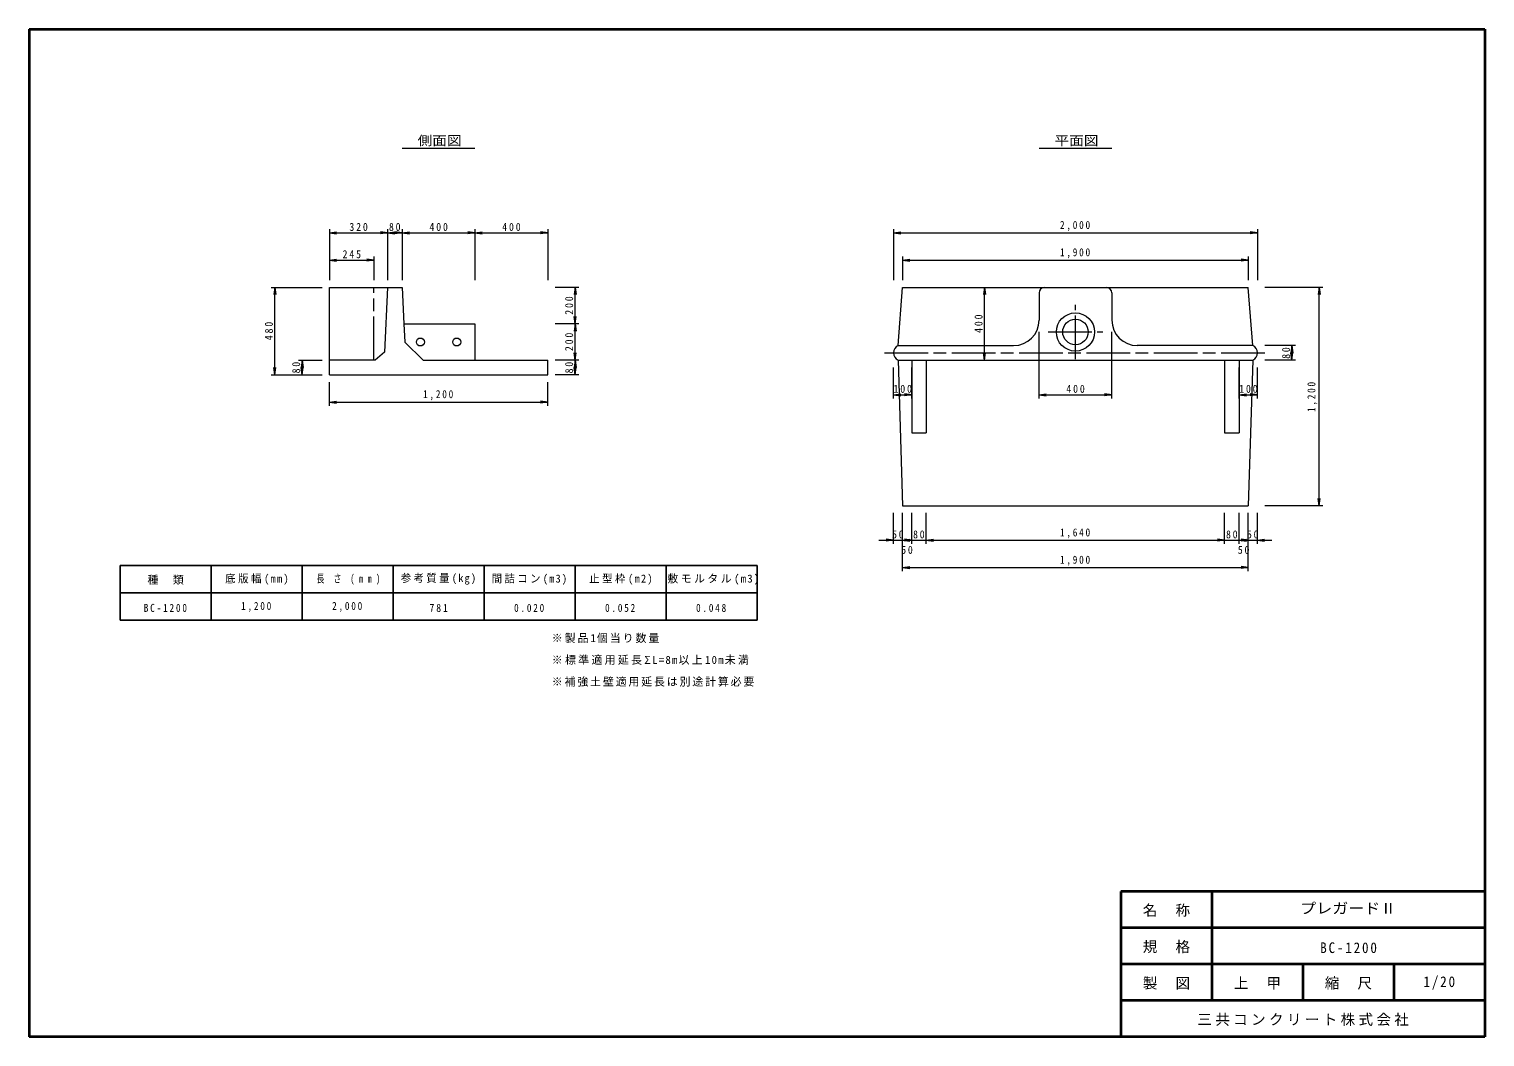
# Model space of a CAD drawing. Units: millimetres, scale not verified. Extents: x 200 to 8200, y 200 to 5740.
import ezdxf
from ezdxf.enums import TextEntityAlignment as Align

# ---------------------------------------------------------------- set-up
doc = ezdxf.new("R2010")
doc.units = ezdxf.units.MM
doc.header["$LTSCALE"] = 20
doc.linetypes.add('CHAIN', pattern=[18.5, 12, -1.5, 3.5, -1.5])
for name, color, linetype, lineweight in [('0-0ﾚｲﾔ', 2, 'Continuous', 18), ('0-1ﾚｲﾔ', 4, 'Continuous', 9), ('0-2ﾚｲﾔ', 7, 'CHAIN', 18), ('0-3ﾚｲﾔ', 3, 'Continuous', 25), ('_0-e_', 2, 'Continuous', 35)]:
    doc.layers.add(name, color=color, linetype=linetype, lineweight=lineweight)
doc.layers.add('0-4ﾚｲﾔ', color=7, linetype='Continuous')
doc.layers.add('_0-f_', color=3, linetype='Continuous')
doc.styles.add('ＭＳ ゴシック', font='')
doc.styles.get('ＭＳ ゴシック').set_extended_font_data('MS Gothic')

msp = doc.modelspace()

# ---------------------------------------------------------------- linework, layer by layer
at = {"layer": '0-0ﾚｲﾔ'}
for p, q in [((1850, 4319.96), (2250, 4319.96)), ((1850, 3839.95), (1850, 4319.96)), ((2170, 4319.96), (2152.25, 3964.97)), ((2250, 4319.96), (2260, 4119.95)), ((4975.08, 3999.99), (5000.09, 4319.96)), ((5000.09, 4319.96), (6899.91, 4319.96)), ((5750.02, 4289.96), (5750.02, 4139.97)), ((6149.98, 4289.96), (6149.98, 4139.97)), ((6924.92, 3999.99), (6899.91, 4319.96)), ((2260, 4119.95), (2265, 4019.95)), ((2260, 4119.95), (2650, 4119.95)), ((2650, 4119.95), (2650, 3919.95)), ((2265, 4019.95), (2365, 3919.95)), ((2152.25, 3964.97), (2102.5, 3919.95)), ((4975.08, 3999.99), (5610.03, 3999.99)), ((6924.92, 3999.99), (6289.97, 3999.99)), ((2102.5, 3919.95), (1850, 3919.95)), ((2365, 3919.95), (3050, 3919.95)), ((3050, 3839.95), (3050, 3919.95)), ((4975.08, 3919.99), (6924.92, 3919.99)), ((4975.08, 3919.99), (5000, 3119.95)), ((5050.08, 3919.99), (5050.08, 3520.03)), ((5130.08, 3919.99), (5130.08, 3520.03)), ((6769.92, 3919.99), (6769.92, 3520.03)), ((6849.92, 3919.99), (6849.92, 3520.03)), ((6924.92, 3919.99), (6900, 3119.95)), ((1850, 3839.95), (3050, 3839.95)), ((5050.08, 3520.03), (5130.08, 3520.03)), ((6769.92, 3520.03), (6849.92, 3520.03)), ((5000, 3119.95), (6900, 3119.95))]:
    msp.add_line(p, q, dxfattribs=at)
for centre, radius in [((5950, 4074.97), 104.99), ((5950, 4074.97), 69.99), ((2350, 4019.95), 21.93), ((2550, 4019.95), 21.93)]:
    msp.add_circle(centre, radius, dxfattribs=at)
for centre, radius, start, end in [((5780.02, 4289.96), 30, 90, 180), ((6119.98, 4289.96), 30, 0, 90), ((5610.03, 4139.97), 139.99, 270, 0), ((6289.97, 4139.97), 139.99, 180, 270), ((4994.59, 3959.99), 44.5, 115.99907, 244.00093), ((6905.41, 3959.99), 44.5, 295.99907, 64.00093)]:
    msp.add_arc(centre, radius, start, end, dxfattribs=at)
at = {"layer": '0-1ﾚｲﾔ', "color": 7, "lineweight": 18}
for p, q in [((2250, 5086.36), (2650, 5086.36)), ((5750, 5086.36), (6150, 5086.36))]:
    msp.add_line(p, q, dxfattribs=at)
at = {"layer": '0-1ﾚｲﾔ'}
for p, q in [((1850, 4639.96), (1850, 4359.96)), ((1850, 4619.96), (1889.61, 4625.53)), ((1850, 4619.96), (2170, 4619.96)), ((1850, 4619.96), (1889.61, 4614.39)), ((2170, 4619.96), (2130.39, 4625.53)), ((2170, 4619.96), (2130.39, 4614.39)), ((2170, 4639.96), (2170, 4359.96)), ((2170, 4619.96), (2209.61, 4625.53)), ((2170, 4619.96), (2250, 4619.96)), ((2170, 4619.96), (2209.61, 4614.39)), ((2250, 4619.96), (2210.39, 4625.53)), ((2250, 4619.96), (2210.39, 4614.39)), ((2250, 4639.96), (2250, 4359.96)), ((2250, 4619.96), (2289.61, 4625.53)), ((2250, 4619.96), (2650, 4619.96)), ((2250, 4619.96), (2289.61, 4614.39)), ((2650, 4619.96), (2610.39, 4625.53)), ((2650, 4619.96), (2610.39, 4614.39)), ((2650, 4639.96), (2650, 4359.96)), ((2650, 4619.96), (2689.61, 4625.53)), ((2650, 4619.96), (3050, 4619.96)), ((2650, 4619.96), (2689.61, 4614.39)), ((3050, 4619.96), (3010.39, 4625.53)), ((3050, 4619.96), (3010.39, 4614.39)), ((3050, 4639.96), (3050, 4359.96)), ((4950.05, 4639.96), (4950.05, 4359.96)), ((4950.05, 4619.96), (4989.66, 4625.52)), ((4950.05, 4619.96), (6949.87, 4619.96)), ((4950.05, 4619.96), (4989.66, 4614.39)), ((6949.87, 4619.96), (6910.26, 4625.52)), ((6949.87, 4619.96), (6910.26, 4614.39)), ((6949.87, 4639.96), (6949.87, 4359.96)), ((1850, 4489.96), (1850, 4359.96)), ((2095, 4489.96), (2095, 4359.96)), ((5000.05, 4489.96), (5000.05, 4359.96)), ((6899.87, 4489.96), (6899.87, 4359.96)), ((1850, 4469.96), (1889.61, 4475.53)), ((1850, 4469.96), (2095, 4469.96)), ((1850, 4469.96), (1889.61, 4464.39)), ((2095, 4469.96), (2055.39, 4475.53)), ((2095, 4469.96), (2055.39, 4464.39)), ((5000.05, 4469.96), (5039.66, 4475.52)), ((5000.05, 4469.96), (6899.87, 4469.96)), ((5000.05, 4469.96), (5039.66, 4464.39)), ((6899.87, 4469.96), (6860.26, 4475.52)), ((6899.87, 4469.96), (6860.26, 4464.39)), ((1530, 4319.96), (1810, 4319.96)), ((1550, 4319.96), (1544.43, 4280.35)), ((1550, 3839.96), (1550, 4319.96)), ((1550, 4319.96), (1555.57, 4280.35)), ((3220, 4319.96), (3090, 4319.96)), ((3200, 4319.96), (3194.43, 4280.34)), ((3200, 4119.95), (3200, 4319.96)), ((3200, 4319.96), (3205.57, 4280.34)), ((5450.04, 4319.96), (5444.48, 4280.34)), ((5450.04, 3919.99), (5450.04, 4319.96)), ((5450.04, 4319.96), (5455.61, 4280.34)), ((7309.92, 4319.96), (6989.91, 4319.96)), ((7289.92, 4319.96), (7284.35, 4280.34)), ((7289.92, 3119.95), (7289.92, 4319.96)), ((7289.92, 4319.96), (7295.48, 4280.34)), ((3220, 4119.95), (3090, 4119.95)), ((3200, 4119.95), (3194.43, 4159.56)), ((3200, 4119.95), (3194.43, 4080.34)), ((3200, 4119.95), (3205.57, 4159.56)), ((3200, 3919.96), (3200, 4119.95)), ((3200, 4119.95), (3205.57, 4080.34)), ((5750.02, 3709.99), (5750.02, 4074.97)), ((6149.98, 3709.99), (6149.98, 4074.97)), ((3200, 3919.96), (3194.43, 3959.57)), ((3200, 3919.96), (3205.57, 3959.57)), ((5450.04, 3919.99), (5444.48, 3959.6)), ((5450.04, 3919.99), (5455.61, 3959.6)), ((7159.91, 3999.99), (6989.91, 3999.99)), ((7139.91, 3999.99), (7134.35, 3960.38)), ((7139.91, 3919.99), (7134.35, 3959.6)), ((7139.91, 3919.99), (7139.91, 3999.99)), ((7139.91, 3999.99), (7145.48, 3960.38)), ((7139.91, 3919.99), (7145.48, 3959.6)), ((1550, 3839.96), (1544.43, 3879.57)), ((1550, 3839.96), (1555.57, 3879.57)), ((1680, 3919.96), (1810, 3919.96)), ((1700, 3919.96), (1694.43, 3880.35)), ((1700, 3839.96), (1694.43, 3879.57)), ((1700, 3839.96), (1700, 3919.96)), ((1700, 3919.96), (1705.57, 3880.35)), ((1700, 3839.96), (1705.57, 3879.57)), ((3220, 3919.96), (3090, 3919.96)), ((3200, 3919.96), (3194.43, 3880.34)), ((3200, 3839.95), (3194.43, 3879.56)), ((3200, 3839.95), (3200, 3919.96)), ((3200, 3919.96), (3205.57, 3880.34)), ((3200, 3839.95), (3205.57, 3879.56)), ((4950.09, 3709.99), (4950.09, 3879.99)), ((5050.09, 3709.99), (5050.09, 3879.99)), ((6849.92, 3709.99), (6849.92, 3879.99)), ((6949.91, 3709.99), (6949.91, 3879.99)), ((7159.91, 3919.99), (6989.91, 3919.99)), ((1530, 3839.96), (1810, 3839.96)), ((1680, 3839.96), (1810, 3839.96)), ((1850, 3669.96), (1850, 3799.96)), ((3050, 3669.96), (3050, 3799.96)), ((3220, 3839.95), (3090, 3839.95)), ((1850, 3689.96), (1889.61, 3695.52)), ((1850, 3689.96), (3050, 3689.96)), ((1850, 3689.96), (1889.61, 3684.39)), ((3050, 3689.96), (3010.39, 3695.52)), ((3050, 3689.96), (3010.39, 3684.39)), ((4950.09, 3729.99), (4989.7, 3735.56)), ((4950.09, 3729.99), (5050.09, 3729.99)), ((4950.09, 3729.99), (4989.7, 3724.43)), ((5050.09, 3729.99), (5010.48, 3735.56)), ((5050.09, 3729.99), (5010.48, 3724.43)), ((5750.02, 3729.99), (5789.63, 3735.56)), ((5750.02, 3729.99), (6149.98, 3729.99)), ((5750.02, 3729.99), (5789.63, 3724.43)), ((6149.98, 3729.99), (6110.37, 3735.56)), ((6149.98, 3729.99), (6110.37, 3724.43)), ((6849.92, 3729.99), (6889.53, 3735.56)), ((6849.92, 3729.99), (6949.91, 3729.99)), ((6849.92, 3729.99), (6889.53, 3724.43)), ((6949.91, 3729.99), (6910.3, 3735.56)), ((6949.91, 3729.99), (6910.3, 3724.43)), ((7289.92, 3119.95), (7284.35, 3159.56)), ((7289.92, 3119.95), (7295.48, 3159.56)), ((4950.09, 2909.95), (4950.09, 3079.95)), ((5000, 2909.95), (5000, 3079.95)), ((5000, 2759.95), (5000, 3079.95)), ((5050.08, 2909.95), (5050.08, 3079.95)), ((5130.08, 2909.95), (5130.08, 3079.95)), ((6769.92, 2909.95), (6769.92, 3079.95)), ((6849.92, 2909.95), (6849.92, 3079.95)), ((6900, 2909.95), (6900, 3079.95)), ((6900, 2759.95), (6900, 3079.95)), ((6949.91, 2909.95), (6949.91, 3079.95)), ((7309.92, 3119.95), (6989.91, 3119.95)), ((4870.09, 2929.95), (5000, 2929.95)), ((4950.09, 2929.95), (4910.48, 2935.52)), ((4950.09, 2929.95), (4910.48, 2924.39)), ((5000, 2929.95), (5039.61, 2935.52)), ((5000, 2929.95), (5050.08, 2929.95)), ((5000, 2929.95), (5039.61, 2924.39)), ((5050.08, 2929.95), (5010.47, 2935.52)), ((5050.08, 2929.95), (5010.47, 2924.39)), ((5050.08, 2929.95), (5130.08, 2929.95)), ((5130.08, 2929.95), (5169.69, 2935.52)), ((5130.08, 2929.95), (6769.92, 2929.95)), ((5130.08, 2929.95), (5169.69, 2924.39)), ((6769.92, 2929.95), (6730.31, 2935.52)), ((6769.92, 2929.95), (6730.31, 2924.39)), ((6769.92, 2929.95), (6849.92, 2929.95)), ((6849.92, 2929.95), (6889.53, 2935.52)), ((6849.92, 2929.95), (6900, 2929.95)), ((6849.92, 2929.95), (6889.53, 2924.39)), ((6900, 2929.95), (6860.38, 2935.52)), ((6900, 2929.95), (6860.38, 2924.39)), ((6900, 2929.95), (7029.91, 2929.95)), ((6949.91, 2929.95), (6989.52, 2935.52)), ((6949.91, 2929.95), (6989.52, 2924.39)), ((5000, 2779.95), (5039.61, 2785.52)), ((5000, 2779.95), (6900, 2779.95)), ((5000, 2779.95), (5039.61, 2774.39)), ((6900, 2779.95), (6860.38, 2785.52)), ((6900, 2779.95), (6860.38, 2774.39))]:
    msp.add_line(p, q, dxfattribs=at)
at = {"layer": '0-2ﾚｲﾔ'}
for p, q in [((2095, 3919.96), (2095, 4319.96)), ((5950.04, 3924.98), (5950.04, 4224.98)), ((5800, 4074.98), (6100, 4074.98)), ((4900.08, 3960), (6999.91, 3960))]:
    msp.add_line(p, q, dxfattribs=at)
at = {"layer": '0-3ﾚｲﾔ'}
for p, q in [((700, 2790.71), (4200, 2790.71)), ((700, 2790.71), (700, 2490.71)), ((1200, 2790.71), (1200, 2490.71)), ((1700, 2790.71), (1700, 2490.71)), ((2200, 2790.71), (2200, 2490.71)), ((2700, 2790.71), (2700, 2490.71)), ((3200, 2790.71), (3200, 2490.71)), ((3700, 2790.71), (3700, 2490.71)), ((4200, 2790.71), (4200, 2490.71)), ((700, 2640.71), (4200, 2640.71)), ((700, 2490.71), (4200, 2490.71))]:
    msp.add_line(p, q, dxfattribs=at)
at = {"layer": '_0-e_'}
for p, q in [((200, 5740), (8200, 5740)), ((200, 5740), (200, 200)), ((8200, 5740), (8200, 200)), ((8200, 1000), (6200, 1000)), ((6200, 1000), (6200, 200)), ((6700, 1000), (6700, 400)), ((8200, 800), (6200, 800)), ((8200, 600), (6200, 600)), ((7200, 600), (7200, 400)), ((7700, 600), (7700, 400)), ((8200, 400), (6200, 400)), ((8200, 200), (200, 200))]:
    msp.add_line(p, q, dxfattribs=at)

# ---------------------------------------------------------------- texts
at = {"layer": '0-1ﾚｲﾔ', "color": 7, "style": 'ＭＳ ゴシック', "width": 1.15}
for s, p in [('側面図', (2335, 5086.36)), ('平面図', (5835, 5086.36))]:
    msp.add_text(s, height=51.32, dxfattribs=at).set_placement(p, align=Align.BOTTOM_LEFT)
at = {"layer": '0-1ﾚｲﾔ', "color": 7, "char_height": 43.99, "attachment_point": 7, "style": 'ＭＳ ゴシック'}
for s, insert in [('\\T1.38;\\W0.9;320', (1960, 4629.96)), ('\\T1.36;\\W0.9;80', (2177.5, 4629.96)), ('\\T1.38;\\W0.9;400', (2400, 4629.96)), ('\\T1.38;\\W0.9;400', (2800, 4629.96)), ('\\T1.38;\\W0.85;2,000', (5864.96, 4629.96)), ('\\T1.38;\\W0.9;245', (1922.5, 4479.96)), ('\\T1.38;\\W0.85;1,900', (5864.96, 4479.96)), ('\\T1.38;\\W0.9;100', (4950.09, 3739.99)), ('\\T1.38;\\W0.9;400', (5900, 3739.99)), ('\\T1.38;\\W0.9;100', (6849.92, 3739.99)), ('\\T1.38;\\W0.85;1,200', (2365, 3699.96)), ('\\T1.36;\\W0.9;50', (4942.54, 2939.95)), ('\\T1.36;\\W0.9;80', (5057.58, 2939.95)), ('\\T1.38;\\W0.85;1,640', (5865, 2939.95)), ('\\T1.36;\\W0.9;80', (6777.42, 2939.95)), ('\\T1.36;\\W0.9;50', (6892.45, 2939.95)), ('\\T1.36;\\W0.9;50', (4992.54, 2855.03)), ('\\T1.36;\\W0.9;50', (6842.46, 2855.03)), ('\\T1.38;\\W0.85;1,900', (5865, 2789.95))]:
    msp.add_mtext(s, dxfattribs=dict(at, insert=insert))
at = {"layer": '0-1ﾚｲﾔ', "color": 7, "char_height": 43.99, "attachment_point": 7, "rotation": 90, "style": 'ＭＳ ゴシック'}
for s, insert in [('\\T1.38;\\W0.9;200', (3190, 4169.95)), ('\\T1.38;\\W0.9;400', (5440.04, 4069.97)), ('\\T1.38;\\W0.9;480', (1540, 4029.96)), ('\\T1.38;\\W0.9;200', (3190, 3969.95)), ('\\T1.36;\\W0.9;80', (7129.91, 3927.49)), ('\\T1.36;\\W0.9;80', (1690, 3847.46)), ('\\T1.36;\\W0.9;80', (3190, 3847.45)), ('\\T1.38;\\W0.85;1,200', (7279.92, 3634.95))]:
    msp.add_mtext(s, dxfattribs=dict(at, insert=insert))
at = {"layer": '0-4ﾚｲﾔ', "char_height": 43.99, "attachment_point": 7, "style": 'ＭＳ ゴシック'}
for s, insert in [('\\T2.33;種類', (850, 2685.71)), ('\\T1.25;\\W0.95;底版幅(mm)', (1277.5, 2685.71)), ('\\T2.15;\\W0.7;長さ(mm)', (1780, 2685.71)), ('\\T1.23;\\W0.95;参考質量(kg)', (2242.5, 2685.71)), ('\\T1.23;\\W0.95;間詰コン(m3)', (2742.5, 2685.71)), ('\\T1.25;\\W0.95;止型枠(m2)', (3277.5, 2685.71)), ('\\T1.22;敷モルタル(m3)', (3707.5, 2685.71)), ('\\T1.39;\\W0.85;BC-1200', (830, 2535.71)), ('\\T1.38;\\W0.85;1,200', (1365, 2535.71)), ('\\T1.38;\\W0.85;2,000', (1865, 2535.71)), ('\\T1.38;\\W0.9;781', (2400, 2535.71)), ('\\T1.38;\\W0.85;0.020', (2865, 2535.71)), ('\\T1.38;\\W0.85;0.052', (3365, 2535.71)), ('\\T1.38;\\W0.85;0.048', (3865, 2535.71)), ('\\T1.18;※製品1個当り数量', (3072.34, 2365.25)), ('\\T1.21;※標準適用延長ΣL=8m以上10m未満', (3072.34, 2245.25)), ('\\T1.17;※補強土壁適用延長は別途計算必要', (3072.34, 2125.25))]:
    msp.add_mtext(s, dxfattribs=dict(at, insert=insert))
at = {"layer": '_0-f_', "style": 'ＭＳ ゴシック', "width": 1.1}
msp.add_text('プレガードⅡ', height=58.65, dxfattribs=at).set_placement((7185, 860), align=Align.BOTTOM_LEFT)
at = {"layer": '_0-f_', "char_height": 58.65, "attachment_point": 7, "style": 'ＭＳ ゴシック'}
for s, insert in [('\\T2.25;名称', (6320, 860)), ('\\T2.25;規格', (6320, 660)), ('\\T1.28;\\W0.9;BC-1200', (7295, 660)), ('\\T2.25;製図', (6320, 460)), ('\\T2.25;上甲', (6820, 460)), ('\\T2.25;縮尺', (7320, 460)), ('\\T1.28;\\W0.9;1/20', (7862.5, 460)), ('\\T1.23;三共コンクリート株式会社', (6620, 260))]:
    msp.add_mtext(s, dxfattribs=dict(at, insert=insert))

doc.saveas('drawing.dxf')
